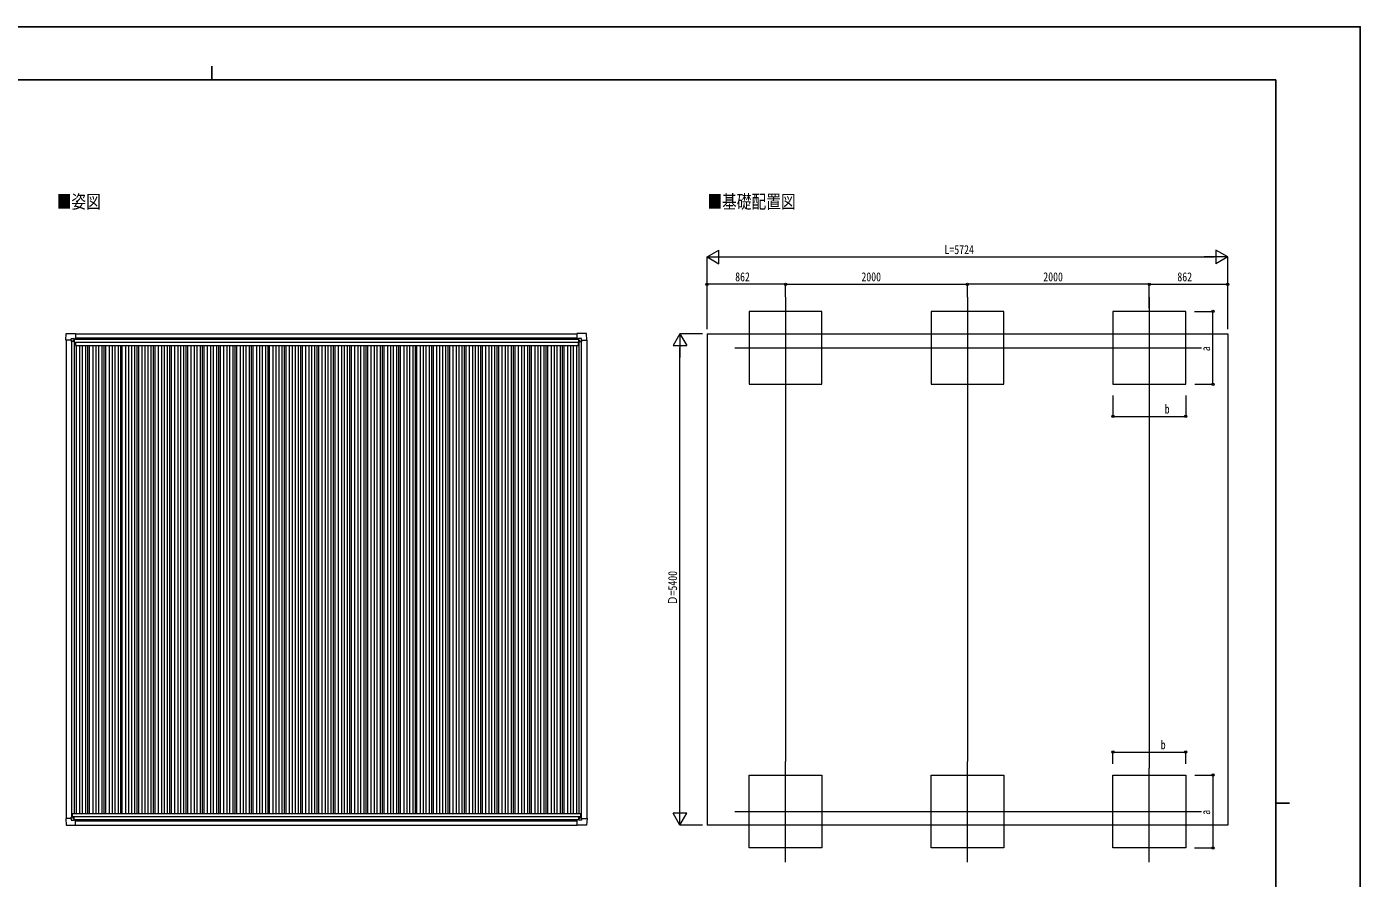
# Model space of a CAD drawing. Units: millimetres, scale not verified. Extents: x -12615 to 12615, y -8910 to 8910.
# Drawn here: x -2050 to 12615, y -451 to 8910 of the extents above; entities that cross this region are included whole.
import ezdxf
from ezdxf.enums import TextEntityAlignment as Align

# ---------------------------------------------------------------- set-up
doc = ezdxf.new("R2010")
doc.units = ezdxf.units.MM
doc.header["$LTSCALE"] = 30
doc.layers.add('0-2_USER1', color=92, linetype='Continuous')
doc.layers.add('0-7_YKK_ZWAK', color=134, linetype='Continuous')
for name, color, linetype, lineweight in [('0-3_YKK_12', 40, 'Continuous', 18), ('0-4_YKK_13', 120, 'Continuous', 18), ('0-5_YKK_A1', 120, 'Continuous', 18), ('0-6_YKK_D', 200, 'Continuous', 18)]:
    doc.layers.add(name, color=color, linetype=linetype, lineweight=lineweight)
doc.styles.add('ＭＳ ゴシック', font='')
doc.styles.get('ＭＳ ゴシック').set_extended_font_data('MS Gothic')

msp = doc.modelspace()

# ---------------------------------------------------------------- linework, layer by layer
at = {"layer": '0-3_YKK_12'}
for p, q in [((6294.54, 5936.03), (6294.54, 4829.37)), ((8294.54, 5936.03), (8294.54, 4829.37)), ((10294.54, 5936.03), (10294.54, 4904.37)), ((5735.87, 5379.76), (10868.79, 5379.76)), ((6294.54, -272.41), (6294.54, 834.24)), ((8294.54, -272.41), (8294.54, 834.24)), ((10294.54, -272.41), (10294.54, 759.24)), ((5735.87, 283.85), (10868.79, 283.85))]:
    msp.add_line(p, q, dxfattribs=at)
at = {"layer": '0-4_YKK_13'}
for p, q in [((-1619.17, 5464.25), (-1620, 5465.08)), ((-1560.8, 5464.25), (-1619.17, 5464.25)), ((-1560.8, 5464.25), (-1560.8, 5480.69)), ((-1560.8, 5464.25), (-1560.8, 5451.25)), ((-1559.8, 5481.69), (-1529.89, 5481.69)), ((-1535.2, 5458.71), (-1535.2, 5457.75)), ((-1529.18, 5481.39), (-1528.18, 5480.39)), ((-1528.18, 5480.39), (-1528.18, 5450.75)), ((-1528.18, 5478.59), (-1513.39, 5478.59)), ((-1513.35, 5478.6), (-1512.63, 5478.64)), ((-1513.03, 5537.6), (-1512.18, 5536.75)), ((-1512.18, 5536.75), (-1512.18, 5479.15)), ((-1512.18, 5479.15), (-1512.18, 5479.13)), ((4002.07, 5537.6), (4001.22, 5536.75)), ((4001.22, 5536.75), (4001.22, 5479.15)), ((4001.22, 5479.15), (4001.22, 5479.13)), ((4002.39, 5478.6), (4001.67, 5478.64)), ((4017.22, 5478.59), (4002.43, 5478.59)), ((4018.22, 5481.39), (4017.22, 5480.39)), ((4017.22, 5480.39), (4017.22, 5450.75)), ((4048.84, 5481.69), (4018.93, 5481.69)), ((4024.24, 5458.71), (4024.24, 5457.75)), ((4049.84, 5464.25), (4049.84, 5480.69)), ((4049.84, 5464.25), (4049.84, 5451.25)), ((4049.84, 5464.25), (4108.21, 5464.25)), ((4108.21, 5464.25), (4109.04, 5465.08)), ((-1619.17, 206.86), (-1620, 206.03)), ((-1560.8, 206.86), (-1619.17, 206.86)), ((-1560.8, 206.86), (-1560.8, 219.86)), ((-1560.8, 206.86), (-1560.8, 190.42)), ((-1559.8, 189.42), (-1529.89, 189.42)), ((-1535.2, 212.4), (-1535.2, 213.36)), ((-1529.18, 189.71), (-1528.18, 190.72)), ((-1528.18, 190.72), (-1528.18, 220.36)), ((-1528.18, 192.51), (-1513.39, 192.51)), ((-1513.35, 192.51), (-1512.63, 192.47)), ((-1512.18, 191.96), (-1512.18, 191.98)), ((-1512.18, 134.36), (-1512.18, 191.96)), ((4004.04, 191.85), (4004.04, 191.87)), ((4004.04, 134.25), (4004.04, 191.85)), ((4005.21, 192.4), (4004.49, 192.36)), ((4020.04, 192.4), (4005.24, 192.4)), ((4020.04, 190.61), (4020.04, 220.25)), ((4021.04, 189.6), (4020.04, 190.61)), ((4051.66, 189.31), (4021.74, 189.31)), ((4027.06, 212.29), (4027.06, 213.25)), ((4052.66, 206.75), (4052.66, 219.75)), ((4052.66, 206.75), (4111.03, 206.75)), ((4052.66, 206.75), (4052.66, 190.31)), ((4111.03, 206.75), (4111.86, 205.92)), ((-1513.03, 133.51), (-1512.18, 134.36)), ((4004.89, 133.39), (4004.04, 134.25))]:
    msp.add_line(p, q, dxfattribs=at)
for points in [[(-1620, 5465.08), (-1620.12, 5465.19), (-1615.71, 5537.28)], [(-1615.21, 5537.75), (-1513.18, 5537.75), (-1513.03, 5537.6)], [(-1528.68, 5450.25), (-1558.24, 5450.25), (-1559.8, 5450.25), (-1560.8, 5451.25)], [(-1537.12, 5459.67), (-1538.08, 5459.67), (-1538.08, 5460.63), (-1537.12, 5460.63)], [(-1536.16, 5461.59), (-1536.16, 5462.55), (-1535.2, 5462.55), (-1535.2, 5461.59)], [(-1535.2, 5457.75), (-1536.16, 5457.75), (-1536.16, 5458.71)], [(-1534.24, 5460.63), (-1533.28, 5460.63), (-1533.28, 5459.67), (-1534.24, 5459.67)], [(4104.25, 5537.75), (4002.22, 5537.75), (4002.07, 5537.6)], [(4017.72, 5450.25), (4047.28, 5450.25), (4048.84, 5450.25), (4049.84, 5451.25)], [(4023.28, 5460.63), (4022.32, 5460.63), (4022.32, 5459.67), (4023.28, 5459.67)], [(4025.2, 5461.59), (4025.2, 5462.55), (4024.24, 5462.55), (4024.24, 5461.59)], [(4024.24, 5457.75), (4025.2, 5457.75), (4025.2, 5458.71)], [(4026.16, 5459.67), (4027.12, 5459.67), (4027.12, 5460.63), (4026.16, 5460.63)], [(4109.04, 5465.08), (4109.16, 5465.19), (4104.75, 5537.28)], [(-1620, 206.03), (-1620.12, 205.92), (-1615.71, 133.83)], [(-1528.68, 220.86), (-1558.24, 220.86), (-1559.8, 220.86), (-1560.8, 219.86)], [(-1537.12, 211.44), (-1538.08, 211.44), (-1538.08, 210.48), (-1537.12, 210.48)], [(-1535.2, 213.36), (-1536.16, 213.36), (-1536.16, 212.4)], [(-1536.16, 209.52), (-1536.16, 208.56), (-1535.2, 208.56), (-1535.2, 209.52)], [(-1534.24, 210.48), (-1533.28, 210.48), (-1533.28, 211.44), (-1534.24, 211.44)], [(4020.54, 220.75), (4050.1, 220.75), (4051.66, 220.75), (4052.66, 219.75)], [(4026.1, 210.37), (4025.14, 210.37), (4025.14, 211.33), (4026.1, 211.33)], [(4027.06, 213.25), (4028.02, 213.25), (4028.02, 212.29)], [(4028.02, 209.41), (4028.02, 208.45), (4027.06, 208.45), (4027.06, 209.41)], [(4028.98, 211.33), (4029.94, 211.33), (4029.94, 210.37), (4028.98, 210.37)], [(4111.86, 205.92), (4111.98, 205.81), (4107.57, 133.72)], [(-1615.21, 133.36), (-1513.18, 133.36), (-1513.03, 133.51)], [(4107.07, 133.25), (4005.04, 133.25), (4004.89, 133.39)]]:
    msp.add_lwpolyline(points, dxfattribs=at)
for centre in [(-1535.68, 5460.15), (4024.72, 5460.15), (-1535.68, 210.96), (4027.54, 210.85)]:
    msp.add_circle(centre, 5.3, dxfattribs=at)
for centre, radius, start, end in [((-1615.21, 5537.25), 0.5, 90, 176.5), ((-1537.12, 5461.59), 0.96, 270, 0), ((-1537.12, 5458.71), 0.96, 0, 90), ((-1534.24, 5461.59), 0.96, 180, 270), ((-1534.24, 5458.71), 0.96, 90, 180), ((-1528.68, 5450.75), 0.5, 270, 315), ((-1528.68, 5450.75), 0.5, 315, 0), ((-1513.39, 5479.09), 0.5, 270, 273.5), ((4002.43, 5479.09), 0.5, 266.5, 270), ((4017.72, 5450.75), 0.5, 180, 225), ((4017.72, 5450.75), 0.5, 225, 270), ((4023.28, 5461.59), 0.96, 270, 0), ((4023.28, 5458.71), 0.96, 0, 90), ((4026.16, 5461.59), 0.96, 180, 270), ((4026.16, 5458.71), 0.96, 90, 180), ((4104.25, 5537.25), 0.5, 3.5, 90), ((-1537.12, 212.4), 0.96, 270, 0), ((-1537.12, 209.52), 0.96, 0, 90), ((-1534.24, 212.4), 0.96, 180, 270), ((-1534.24, 209.52), 0.96, 90, 180), ((-1528.68, 220.36), 0.5, 45, 90), ((-1528.68, 220.36), 0.5, 0, 45), ((-1513.39, 192.01), 0.5, 86.5, 90), ((4005.24, 191.9), 0.5, 90, 93.5), ((4020.54, 220.25), 0.5, 135, 180), ((4020.54, 220.25), 0.5, 90, 135), ((4026.1, 212.29), 0.96, 270, 0), ((4026.1, 209.41), 0.96, 0, 90), ((4028.98, 212.29), 0.96, 180, 270), ((4028.98, 209.41), 0.96, 90, 180), ((-1615.21, 133.86), 0.5, 183.5, 270), ((4107.07, 133.75), 0.5, 270, 356.5)]:
    msp.add_arc(centre, radius, start, end, dxfattribs=at)
for centre, major_axis, ratio, start_param, end_param in [((-1559.8, 5480.68), (-0.71, 0.71), 0.99628, 5.49965061, 7.06672), ((-1529.89, 5480.68), (0, 1), 0.998135, 5.49778714, 6.28318531), ((-1512.68, 5479.14), (0.368, -0.347), 0.974973, 5.45460589, 7.02540222), ((4001.72, 5479.14), (-0.368, -0.347), 0.974973, 5.5409684, 7.11176473), ((4018.93, 5480.68), (0, 1), 0.998135, 6.28318531, 7.06858347), ((4048.84, 5480.68), (0.71, 0.71), 0.99628, 5.49965061, 7.06672), ((-1559.8, 190.42), (-0.71, -0.71), 0.99628, 5.49965061, 7.06672), ((-1529.89, 190.42), (0, -1), 0.998135, 6.28318531, 7.06858347), ((-1512.68, 191.97), (0.368, 0.347), 0.974973, 5.5409684, 7.11176473), ((4004.54, 191.86), (-0.368, 0.347), 0.974973, 5.45460589, 7.02540222), ((4021.74, 190.31), (0, -1), 0.998135, 5.49778714, 6.28318531), ((4051.66, 190.31), (0.71, -0.71), 0.99628, 5.49965061, 7.06672)]:
    msp.add_ellipse(centre, major_axis=major_axis, ratio=ratio, start_param=start_param, end_param=end_param, dxfattribs=at)
at = {"layer": '0-5_YKK_A1'}
for p, q in [((-1616.18, 5464.25), (-1616.18, 206.86)), ((-1556.18, 5450.25), (-1556.18, 220.86)), ((-1530.98, 5477.23), (4017.22, 5477.23)), ((-1530.98, 5475.44), (4017.22, 5475.44)), ((-1529.18, 5450.25), (-1529.18, 262.53)), ((-1514.98, 5534.62), (4001.22, 5534.62)), ((-1514.98, 5488.56), (4001.22, 5488.56)), ((-1512.98, 5441.9), (4016.02, 5441.9)), ((-1512.98, 5441.9), (-1512.98, 5407.05)), ((4016.02, 5441.9), (4016.02, 5407.05)), ((4021.02, 5450.25), (4021.02, 262.53)), ((4048.02, 5450.25), (4048.02, 220.75)), ((4108.02, 5464.25), (4108.04, 206.75)), ((5432.54, 5534.62), (11156.54, 5534.62)), ((5432.54, 5534.62), (5432.54, 134.62)), ((11156.54, 5534.62), (11156.54, 134.62)), ((-1531.98, 5419.62), (-1512.98, 5419.62)), ((-1512.98, 5407.05), (4016.02, 5407.05)), ((-1504.08, 5407.05), (-1504.08, 262.53)), ((-1469.08, 5407.05), (-1469.08, 262.53)), ((-1439.08, 5407.05), (-1439.08, 262.53)), ((-1404.08, 5407.05), (-1404.08, 262.53)), ((-1379.92, 5407.05), (-1379.92, 262.53)), ((-1361.98, 5407.05), (-1361.98, 262.53)), ((-1324.08, 5407.05), (-1324.08, 262.53)), ((-1289.08, 5407.05), (-1289.08, 262.53)), ((-1259.08, 5407.05), (-1259.08, 262.53)), ((-1224.08, 5407.05), (-1224.08, 262.53)), ((-1199.92, 5407.05), (-1199.92, 262.53)), ((-1181.98, 5407.05), (-1181.98, 262.53)), ((-1144.08, 5407.05), (-1144.08, 262.53)), ((-1109.08, 5407.05), (-1109.08, 262.53)), ((-1079.08, 5407.05), (-1079.08, 262.53)), ((-1044.08, 5407.05), (-1044.08, 262.53)), ((-1019.92, 5407.05), (-1019.92, 262.53)), ((-1001.98, 5407.05), (-1001.98, 262.53)), ((-964.08, 5407.05), (-964.08, 262.53)), ((-929.08, 5407.05), (-929.08, 262.53)), ((-899.08, 5407.05), (-899.08, 262.53)), ((-864.08, 5407.05), (-864.08, 262.53)), ((-839.92, 5407.05), (-839.92, 262.53)), ((-821.98, 5407.05), (-821.98, 262.53)), ((-784.08, 5407.05), (-784.08, 262.53)), ((-749.08, 5407.05), (-749.08, 262.53)), ((-719.08, 5407.05), (-719.08, 262.53)), ((-684.08, 5407.05), (-684.08, 262.53)), ((-659.92, 5407.05), (-659.92, 262.53)), ((-641.98, 5407.05), (-641.98, 262.53)), ((-604.08, 5407.05), (-604.08, 262.53)), ((-569.08, 5407.05), (-569.08, 262.53)), ((-539.08, 5407.05), (-539.08, 262.53)), ((-504.08, 5407.05), (-504.08, 262.53)), ((-479.92, 5407.05), (-479.92, 262.53)), ((-461.98, 5407.05), (-461.98, 262.53)), ((-424.08, 5407.05), (-424.08, 262.53)), ((-389.08, 5407.05), (-389.08, 262.53)), ((-359.08, 5407.05), (-359.08, 262.53)), ((-324.08, 5407.05), (-324.08, 262.53)), ((-299.92, 5407.05), (-299.92, 262.53)), ((-281.98, 5407.05), (-281.98, 262.53)), ((-244.08, 5407.05), (-244.08, 262.53)), ((-209.08, 5407.05), (-209.08, 262.53)), ((-179.08, 5407.05), (-179.08, 262.53)), ((-144.08, 5407.05), (-144.08, 262.53)), ((-119.92, 5407.05), (-119.92, 262.53)), ((-101.98, 5407.05), (-101.98, 262.53)), ((-64.08, 5407.05), (-64.08, 262.53)), ((-29.08, 5407.05), (-29.08, 262.53)), ((0.92, 5407.05), (0.92, 262.53)), ((35.92, 5407.05), (35.92, 262.53)), ((60.08, 5407.05), (60.08, 262.53)), ((78.02, 5407.05), (78.02, 262.53)), ((115.92, 5407.05), (115.92, 262.53)), ((150.92, 5407.05), (150.92, 262.53)), ((180.92, 5407.05), (180.92, 262.53)), ((215.92, 5407.05), (215.92, 262.53)), ((240.08, 5407.05), (240.08, 262.53)), ((258.02, 5407.05), (258.02, 262.53)), ((295.92, 5407.05), (295.92, 262.53)), ((330.92, 5407.05), (330.92, 262.53)), ((360.92, 5407.05), (360.92, 262.53)), ((395.92, 5407.05), (395.92, 262.53)), ((420.08, 5407.05), (420.08, 262.53)), ((438.02, 5407.05), (438.02, 262.53)), ((475.92, 5407.05), (475.92, 262.53)), ((510.92, 5407.05), (510.92, 262.53)), ((540.92, 5407.05), (540.92, 262.53)), ((575.92, 5407.05), (575.92, 262.53)), ((600.08, 5407.05), (600.08, 262.53)), ((618.02, 5407.05), (618.02, 262.53)), ((655.92, 5407.05), (655.92, 262.53)), ((690.92, 5407.05), (690.92, 262.53)), ((720.92, 5407.05), (720.92, 262.53)), ((755.92, 5407.05), (755.92, 262.53)), ((780.08, 5407.05), (780.08, 262.53)), ((798.02, 5407.05), (798.02, 262.53)), ((835.92, 5407.05), (835.92, 262.53)), ((870.92, 5407.05), (870.92, 262.53)), ((900.92, 5407.05), (900.92, 262.53)), ((935.92, 5407.05), (935.92, 262.53)), ((960.08, 5407.05), (960.08, 262.53)), ((978.02, 5407.05), (978.02, 262.53)), ((1015.92, 5407.05), (1015.92, 262.53)), ((1050.92, 5407.05), (1050.92, 262.53)), ((1080.92, 5407.05), (1080.92, 262.53)), ((1115.92, 5407.05), (1115.92, 262.53)), ((1140.08, 5407.05), (1140.08, 262.53)), ((1158.02, 5407.05), (1158.02, 262.53)), ((1195.92, 5407.05), (1195.92, 262.53)), ((1230.92, 5407.05), (1230.92, 262.53)), ((1260.92, 5407.05), (1260.92, 262.53)), ((1295.92, 5407.05), (1295.92, 262.53)), ((1320.08, 5407.05), (1320.08, 262.53)), ((1338.02, 5407.05), (1338.02, 262.53)), ((1375.92, 5407.05), (1375.92, 262.53)), ((1410.92, 5407.05), (1410.92, 262.53)), ((1440.92, 5407.05), (1440.92, 262.53)), ((1475.92, 5407.05), (1475.92, 262.53)), ((1500.08, 5407.05), (1500.08, 262.53)), ((1518.02, 5407.05), (1518.02, 262.53)), ((1555.92, 5407.05), (1555.92, 262.53)), ((1590.92, 5407.05), (1590.92, 262.53)), ((1620.92, 5407.05), (1620.92, 262.53)), ((1655.92, 5407.05), (1655.92, 262.53)), ((1680.08, 5407.05), (1680.08, 262.53)), ((1698.02, 5407.05), (1698.02, 262.53)), ((1735.92, 5407.05), (1735.92, 262.53)), ((1770.92, 5407.05), (1770.92, 262.53)), ((1800.92, 5407.05), (1800.92, 262.53)), ((1835.92, 5407.05), (1835.92, 262.53)), ((1860.08, 5407.05), (1860.08, 262.53)), ((1878.02, 5407.05), (1878.02, 262.53)), ((1915.92, 5407.05), (1915.92, 262.53)), ((1950.92, 5407.05), (1950.92, 262.53)), ((1980.92, 5407.05), (1980.92, 262.53)), ((2015.92, 5407.05), (2015.92, 262.53)), ((2040.08, 5407.05), (2040.08, 262.53)), ((2058.02, 5407.05), (2058.02, 262.53)), ((2095.92, 5407.05), (2095.92, 262.53)), ((2130.92, 5407.05), (2130.92, 262.53)), ((2160.92, 5407.05), (2160.92, 262.53)), ((2195.92, 5407.05), (2195.92, 262.53)), ((2220.08, 5407.05), (2220.08, 262.53)), ((2238.02, 5407.05), (2238.02, 262.53)), ((2275.92, 5407.05), (2275.92, 262.53)), ((2310.92, 5407.05), (2310.92, 262.53)), ((2340.92, 5407.05), (2340.92, 262.53)), ((2375.92, 5407.05), (2375.92, 262.53)), ((2400.08, 5407.05), (2400.08, 262.53)), ((2418.02, 5407.05), (2418.02, 262.53)), ((2455.92, 5407.05), (2455.92, 262.53)), ((2490.92, 5407.05), (2490.92, 262.53)), ((2520.92, 5407.05), (2520.92, 262.53)), ((2555.92, 5407.05), (2555.92, 262.53)), ((2580.08, 5407.05), (2580.08, 262.53)), ((2598.02, 5407.05), (2598.02, 262.53)), ((2635.92, 5407.05), (2635.92, 262.53)), ((2670.92, 5407.05), (2670.92, 262.53)), ((2700.92, 5407.05), (2700.92, 262.53)), ((2735.92, 5407.05), (2735.92, 262.53)), ((2760.08, 5407.05), (2760.08, 262.53)), ((2778.02, 5407.05), (2778.02, 262.53)), ((2815.92, 5407.05), (2815.92, 262.53)), ((2850.92, 5407.05), (2850.92, 262.53)), ((2880.92, 5407.05), (2880.92, 262.53)), ((2915.92, 5407.05), (2915.92, 262.53)), ((2940.08, 5407.05), (2940.08, 262.53)), ((2958.02, 5407.05), (2958.02, 262.53)), ((2995.92, 5407.05), (2995.92, 262.53)), ((3030.92, 5407.05), (3030.92, 262.53)), ((3060.92, 5407.05), (3060.92, 262.53)), ((3095.92, 5407.05), (3095.92, 262.53)), ((3120.08, 5407.05), (3120.08, 262.53)), ((3138.02, 5407.05), (3138.02, 262.53)), ((3175.92, 5407.05), (3175.92, 262.53)), ((3210.92, 5407.05), (3210.92, 262.53)), ((3240.92, 5407.05), (3240.92, 262.53)), ((3275.92, 5407.05), (3275.92, 262.53)), ((3300.08, 5407.05), (3300.08, 262.53)), ((3318.02, 5407.05), (3318.02, 262.53)), ((3355.92, 5407.05), (3355.92, 262.53)), ((3390.92, 5407.05), (3390.92, 262.53)), ((3420.92, 5407.05), (3420.92, 262.53)), ((3455.92, 5407.05), (3455.92, 262.53)), ((3480.08, 5407.05), (3480.08, 262.53)), ((3498.02, 5407.05), (3498.02, 262.53)), ((3535.92, 5407.05), (3535.92, 262.53)), ((3570.92, 5407.05), (3570.92, 262.53)), ((3600.92, 5407.05), (3600.92, 262.53)), ((3635.92, 5407.05), (3635.92, 262.53)), ((3660.08, 5407.05), (3660.08, 262.53)), ((3678.02, 5407.05), (3678.02, 262.53)), ((3715.92, 5407.05), (3715.92, 262.53)), ((3750.92, 5407.05), (3750.92, 262.53)), ((3780.92, 5407.05), (3780.92, 262.53)), ((3815.92, 5407.05), (3815.92, 262.53)), ((3840.08, 5407.05), (3840.08, 262.53)), ((3858.02, 5407.05), (3858.02, 262.53)), ((3895.92, 5407.05), (3895.92, 262.53)), ((3930.92, 5407.05), (3930.92, 262.53)), ((3960.92, 5407.05), (3960.92, 262.53)), ((3995.92, 5407.05), (3995.92, 262.53)), ((4016.02, 5419.62), (4018.22, 5419.62)), ((-1549.08, 262.53), (4040.92, 262.53)), ((-1549.08, 262.53), (-1549.08, 220.86)), ((-1549.08, 227.85), (4040.92, 227.85)), ((-1528.18, 195.71), (4020.04, 195.71)), ((-1512.18, 182.95), (4004.04, 182.95)), ((4040.92, 262.53), (4040.92, 220.75)), ((-1512.18, 134.62), (4004.04, 134.62)), ((11156.54, 134.62), (5432.54, 134.62))]:
    msp.add_line(p, q, dxfattribs=at)
for points in [[(5894.74, 4979.76), (6694.74, 4979.76), (6694.74, 5779.76), (5894.74, 5779.76)], [(7894.74, 4979.76), (8694.74, 4979.76), (8694.74, 5779.76), (7894.74, 5779.76)], [(9894.74, 4979.76), (10694.74, 4979.76), (10694.74, 5779.76), (9894.74, 5779.76)], [(5894.74, 683.85), (6694.74, 683.85), (6694.74, -116.15), (5894.74, -116.15)], [(7894.74, 683.85), (8694.74, 683.85), (8694.74, -116.15), (7894.74, -116.15)], [(9894.74, 683.85), (10694.74, 683.85), (10694.74, -116.15), (9894.74, -116.15)]]:
    msp.add_lwpolyline(points, close=True, dxfattribs=at)
at = {"layer": '0-6_YKK_D'}
for p, q in [((5432.54, 6379.76), (5562.45, 6454.76)), ((5562.45, 6304.76), (5562.45, 6454.76)), ((11156.54, 6379.76), (11026.64, 6454.76)), ((11026.64, 6454.76), (11026.64, 6304.76)), ((5432.54, 5584.62), (5432.54, 6380.76)), ((5432.54, 6379.76), (5562.45, 6304.76)), ((5432.54, 6379.76), (5692.35, 6379.76)), ((5582.54, 6379.76), (11006.54, 6379.76)), ((11156.54, 6379.76), (10896.74, 6379.76)), ((11156.54, 6379.76), (11026.64, 6304.76)), ((11156.54, 5584.62), (11156.54, 6380.76)), ((5432.54, 5585.62), (5432.54, 6080.76)), ((6294.54, 6079.76), (5432.54, 6079.76)), ((6294.54, 5939), (6294.54, 6080.76)), ((6294.54, 5939), (6294.54, 6080.76)), ((6294.54, 6079.76), (8294.54, 6079.76)), ((8294.54, 5937.03), (8294.54, 6080.76)), ((8294.54, 5937.03), (8294.54, 6080.76)), ((10294.54, 6079.76), (8294.54, 6079.76)), ((10294.54, 5814.34), (10294.54, 6080.76)), ((10294.54, 5939), (10294.54, 6080.76)), ((10294.54, 6079.76), (11156.54, 6079.76)), ((11156.54, 5584.62), (11156.54, 6080.76)), ((10790.48, 5779.76), (10995.74, 5779.76)), ((10994.74, 4979.76), (10994.74, 5779.76)), ((5132.54, 5534.62), (5057.54, 5404.71)), ((5382.54, 5534.62), (5131.54, 5534.62)), ((5132.54, 5534.62), (5207.54, 5404.71)), ((5132.54, 5534.62), (5132.54, 5274.81)), ((5057.54, 5404.71), (5207.54, 5404.71)), ((5132.54, 284.62), (5132.54, 5384.62)), ((9894.74, 4857.68), (9894.74, 4625.62)), ((10294.54, 4904.37), (10294.54, 759.24)), ((10694.74, 4855.75), (10694.74, 4625.62)), ((10795.57, 4979.76), (10995.74, 4979.76)), ((6294.54, 4828.87), (6294.54, 834.74)), ((8294.54, 4828.87), (8294.54, 834.74)), ((9894.74, 4626.62), (10694.74, 4626.62)), ((9894.74, 805.94), (9894.74, 937.57)), ((9894.74, 936.57), (10694.74, 936.57)), ((10694.74, 807.87), (10694.74, 937.57)), ((10795.57, 683.85), (10995.74, 683.85)), ((10994.74, 683.85), (10994.74, -116.15)), ((5132.54, 134.62), (5132.54, 394.43)), ((5132.54, 134.62), (5057.54, 264.52)), ((5207.54, 264.52), (5057.54, 264.52)), ((5132.54, 134.62), (5207.54, 264.52)), ((5382.54, 134.62), (5131.54, 134.62)), ((10790.48, -116.15), (10995.74, -116.15))]:
    msp.add_line(p, q, dxfattribs=at)
for centre in [(5432.54, 6079.76), (6294.54, 6079.76), (6294.54, 6079.76), (8294.54, 6079.76), (8294.54, 6079.76), (10294.54, 6079.76), (10294.54, 6079.76), (11156.54, 6079.76), (10994.74, 5779.76), (10994.74, 4979.76), (9894.74, 4626.62), (10694.74, 4626.62), (9894.74, 936.57), (10694.74, 936.57), (10994.74, 683.85), (10994.74, -116.15)]:
    msp.add_circle(centre, 12.75, dxfattribs=at)
at = {"layer": '0-7_YKK_ZWAK'}
for p, q in [((-14.94, 8475), (-14.94, 8325)), ((11685.06, 8325), (-11714.94, 8325)), ((11685.06, 8325), (11685.06, -7575)), ((11685.06, 375), (11835.06, 375))]:
    msp.add_line(p, q, dxfattribs=at)
msp.add_lwpolyline([(-12615, -8910), (12615, -8910), (12615, 8910), (-12615, 8910)], close=True, dxfattribs=at)

# ---------------------------------------------------------------- texts
at = {"layer": '0-2_USER1', "style": 'ＭＳ ゴシック', "width": 0.8}
for s, p in [('■姿図', (-1719.48, 6868.15)), ('■基礎配置図', (5435.2, 6868.15))]:
    msp.add_text(s, height=148.1, dxfattribs=at).set_placement(p, align=Align.BOTTOM_LEFT)
at = {"layer": '0-6_YKK_D', "style": 'ＭＳ ゴシック', "width": 0.8}
for s, p in [('L=5724', (8042.54, 6380.76)), ('862', (5741.14, 6081.43)), ('2000', (7128.94, 6081.43)), ('2000', (9128.94, 6081.43)), ('862', (10603.14, 6081.43)), ('b', (10464.02, 4628.29)), ('b', (10420.56, 938.23))]:
    msp.add_text(s, height=98.97, dxfattribs=at).set_placement(p, align=Align.BOTTOM_LEFT)
for s, p in [('a', (10993.08, 5343.76)), ('Ｄ=5400', (5131.54, 2550.22)), ('a', (10993.08, 247.85))]:
    msp.add_text(s, height=98.97, rotation=90, dxfattribs=at).set_placement(p, align=Align.BOTTOM_LEFT)

doc.saveas('drawing.dxf')
